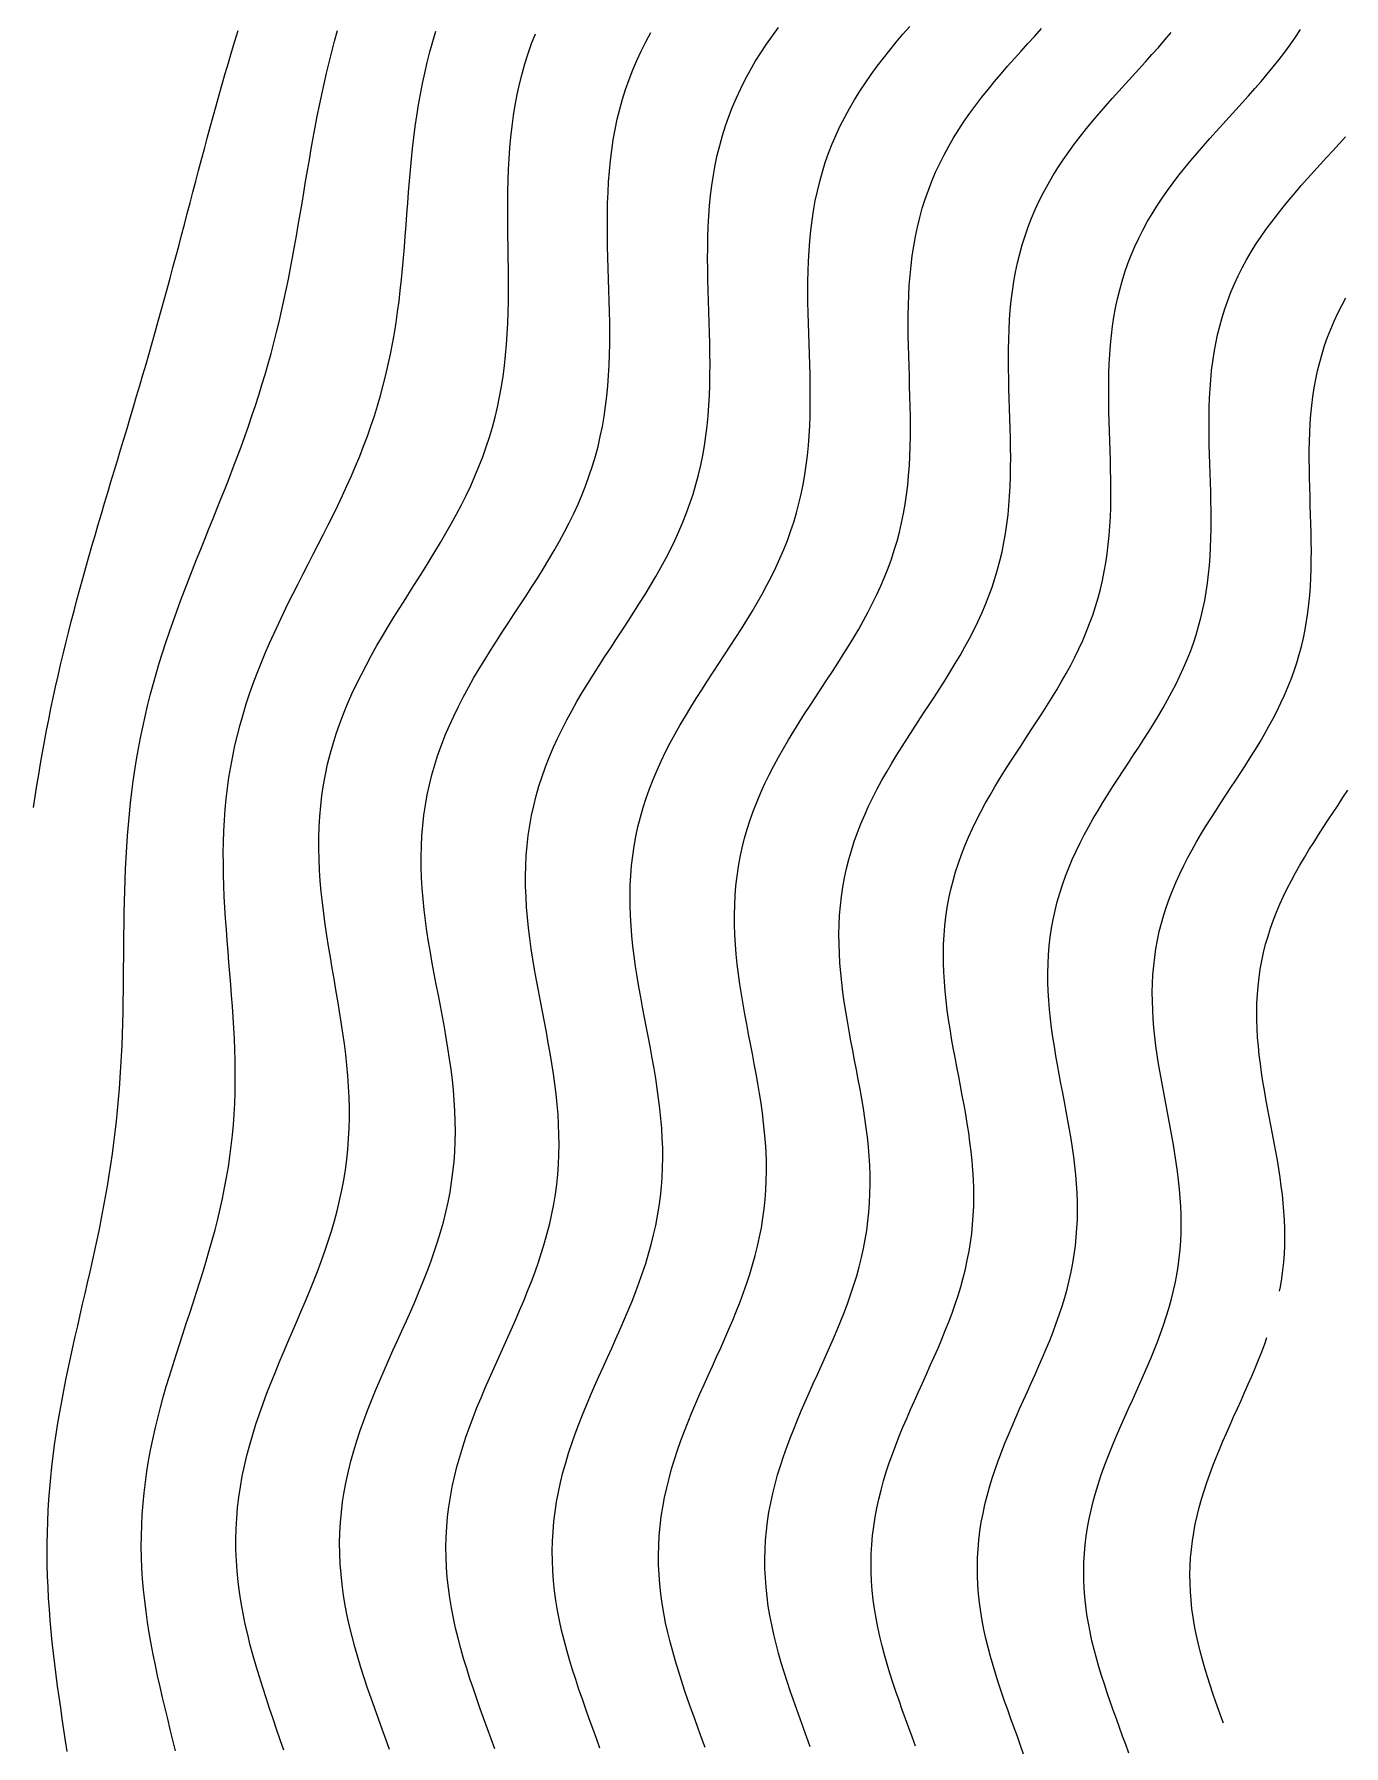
# Model space of a CAD drawing. Header units: millimetres. Extents: x -17.8 to 17.8, y -17.8 to 17.8.
# Drawn here: x -15.3 to -11.32, y -0.08 to 5.11 of the extents above; entities that cross this region are included whole.
import ezdxf

# ---------------------------------------------------------------- set-up
doc = ezdxf.new("R2010")
doc.units = ezdxf.units.MM
doc.layers.add('DOKU', color=8, linetype='Continuous')
doc.layers.add('KESIM', color=1, linetype='Continuous')

msp = doc.modelspace()

# ---------------------------------------------------------------- linework, layer by layer
at = {"layer": 'DOKU'}
for points in [[(-15.2971, 2.7662), (-15.292, 2.7997), (-15.2868, 2.8332), (-15.2814, 2.8667), (-15.2757, 2.9002), (-15.2699, 2.9336), (-15.2638, 2.967), (-15.2575, 3.0003), (-15.251, 3.0336), (-15.2443, 3.0669), (-15.2373, 3.1001), (-15.2302, 3.1332), (-15.2228, 3.1663), (-15.2152, 3.1994), (-15.2074, 3.2324), (-15.1994, 3.2654), (-15.1912, 3.2983), (-15.1829, 3.3312), (-15.1743, 3.3641), (-15.1656, 3.3969), (-15.1567, 3.4296), (-15.1477, 3.4623), (-15.1386, 3.495), (-15.1293, 3.5277), (-15.1199, 3.5603), (-15.1105, 3.5929), (-15.1009, 3.6254), (-15.0913, 3.6579), (-15.0816, 3.6904), (-15.0719, 3.7229), (-15.0621, 3.7554), (-15.0523, 3.7879), (-15.0426, 3.8203), (-15.0328, 3.8528), (-15.023, 3.8852), (-15.0133, 3.9177), (-15.0036, 3.9501), (-14.9939, 3.9826), (-14.9843, 4.015), (-14.9747, 4.0475), (-14.9652, 4.08), (-14.9558, 4.1125), (-14.9464, 4.145), (-14.9371, 4.1775), (-14.9279, 4.2101), (-14.9187, 4.2427), (-14.9096, 4.2753), (-14.9006, 4.3079), (-14.8917, 4.3405), (-14.8828, 4.3732), (-14.874, 4.4059), (-14.8653, 4.4386), (-14.8566, 4.4713), (-14.8479, 4.5041), (-14.8392, 4.5368), (-14.8306, 4.5696), (-14.822, 4.6024), (-14.8134, 4.6351), (-14.8048, 4.6679), (-14.7961, 4.7007), (-14.7874, 4.7335), (-14.7787, 4.7663), (-14.7699, 4.799), (-14.761, 4.8318), (-14.7521, 4.8645), (-14.743, 4.8972), (-14.7339, 4.9299), (-14.7246, 4.9625), (-14.7152, 4.9951), (-14.7056, 5.0277), (-14.6959, 5.0602), (-14.6861, 5.0927), (-14.676, 5.1251)], [(-15.1952, -0.0995), (-15.2001, -0.0663), (-15.2051, -0.0332), (-15.21, 0), (-15.2148, 0.0332), (-15.2196, 0.0664), (-15.2241, 0.0996), (-15.2285, 0.1329), (-15.2327, 0.1662), (-15.2366, 0.1995), (-15.2403, 0.2328), (-15.2436, 0.2661), (-15.2466, 0.2994), (-15.2492, 0.3327), (-15.2514, 0.3661), (-15.2532, 0.3994), (-15.2545, 0.4328), (-15.2554, 0.4661), (-15.2558, 0.4994), (-15.2557, 0.5327), (-15.2552, 0.566), (-15.2541, 0.5993), (-15.2526, 0.6326), (-15.2505, 0.6659), (-15.248, 0.6991), (-15.2449, 0.7323), (-15.2415, 0.7654), (-15.2375, 0.7986), (-15.2331, 0.8317), (-15.2283, 0.8647), (-15.2231, 0.8978), (-15.2175, 0.9307), (-15.2116, 0.9637), (-15.2053, 0.9966), (-15.1988, 1.0295), (-15.192, 1.0623), (-15.185, 1.0951), (-15.1779, 1.1279), (-15.1705, 1.1607), (-15.1631, 1.1934), (-15.1556, 1.226), (-15.1481, 1.2587), (-15.1406, 1.2913), (-15.1331, 1.324), (-15.1257, 1.3566), (-15.1184, 1.3892), (-15.1112, 1.4218), (-15.1042, 1.4544), (-15.0974, 1.487), (-15.0909, 1.5196), (-15.0846, 1.5522), (-15.0785, 1.5848), (-15.0728, 1.6175), (-15.0674, 1.6501), (-15.0623, 1.6829), (-15.0575, 1.7156), (-15.0531, 1.7484), (-15.0491, 1.7812), (-15.0454, 1.814), (-15.042, 1.8469), (-15.039, 1.8799), (-15.0363, 1.9129), (-15.0339, 1.9459), (-15.0319, 1.979), (-15.0301, 2.0121), (-15.0286, 2.0453), (-15.0274, 2.0785), (-15.0264, 2.1118), (-15.0256, 2.1451), (-15.0249, 2.1785), (-15.0244, 2.2119), (-15.024, 2.2454), (-15.0237, 2.2788), (-15.0234, 2.3123), (-15.0231, 2.3458), (-15.0227, 2.3794), (-15.0223, 2.4129), (-15.0218, 2.4465), (-15.0211, 2.48), (-15.0203, 2.5135), (-15.0192, 2.547), (-15.0179, 2.5805), (-15.0162, 2.614), (-15.0143, 2.6474), (-15.012, 2.6808), (-15.0094, 2.7141), (-15.0064, 2.7474), (-15.0029, 2.7806), (-14.999, 2.8138), (-14.9947, 2.8468), (-14.9899, 2.8798), (-14.9846, 2.9127), (-14.9788, 2.9455), (-14.9726, 2.9782), (-14.9658, 3.0108), (-14.9586, 3.0434), (-14.9509, 3.0758), (-14.9427, 3.1081), (-14.9341, 3.1403), (-14.925, 3.1724), (-14.9155, 3.2044), (-14.9055, 3.2363), (-14.8952, 3.2681), (-14.8845, 3.2998), (-14.8735, 3.3314), (-14.8622, 3.363), (-14.8506, 3.3944), (-14.8388, 3.4258), (-14.8268, 3.4571), (-14.8145, 3.4884), (-14.8022, 3.5196), (-14.7897, 3.5507), (-14.7772, 3.5818), (-14.7647, 3.6129), (-14.7521, 3.644), (-14.7396, 3.675), (-14.7272, 3.7061), (-14.7149, 3.7371), (-14.7027, 3.7682), (-14.6907, 3.7993), (-14.6789, 3.8304), (-14.6674, 3.8616), (-14.656, 3.8928), (-14.645, 3.9241), (-14.6342, 3.9555), (-14.6237, 3.9869), (-14.6136, 4.0184), (-14.6038, 4.05), (-14.5943, 4.0817), (-14.5851, 4.1134), (-14.5763, 4.1453), (-14.5679, 4.1773), (-14.5597, 4.2093), (-14.5519, 4.2415), (-14.5444, 4.2738), (-14.5372, 4.3061), (-14.5303, 4.3386), (-14.5237, 4.3711), (-14.5172, 4.4038), (-14.511, 4.4365), (-14.505, 4.4693), (-14.4992, 4.5021), (-14.4934, 4.535), (-14.4878, 4.568), (-14.4822, 4.601), (-14.4767, 4.634), (-14.4712, 4.6671), (-14.4656, 4.7001), (-14.4599, 4.7332), (-14.4541, 4.7663), (-14.4482, 4.7993), (-14.4421, 4.8323), (-14.4358, 4.8652), (-14.4293, 4.8981), (-14.4224, 4.9309), (-14.4153, 4.9636), (-14.4078, 4.9962), (-14.4, 5.0287), (-14.3918, 5.0611), (-14.3832, 5.0934), (-14.3742, 5.1255)], [(-14.8663, -0.0973), (-14.8742, -0.0649), (-14.8821, -0.0325), (-14.89, 0), (-14.8978, 0.0325), (-14.9056, 0.065), (-14.9131, 0.0976), (-14.9204, 0.1302), (-14.9273, 0.1628), (-14.9339, 0.1955), (-14.9401, 0.2282), (-14.9459, 0.2609), (-14.9511, 0.2936), (-14.9557, 0.3263), (-14.9598, 0.3591), (-14.9632, 0.3918), (-14.966, 0.4246), (-14.968, 0.4573), (-14.9694, 0.49), (-14.97, 0.5228), (-14.9698, 0.5555), (-14.9689, 0.5881), (-14.9672, 0.6208), (-14.9648, 0.6534), (-14.9617, 0.6859), (-14.9578, 0.7185), (-14.9531, 0.751), (-14.9478, 0.7834), (-14.9418, 0.8158), (-14.9352, 0.8481), (-14.928, 0.8804), (-14.9203, 0.9126), (-14.912, 0.9447), (-14.9033, 0.9768), (-14.8941, 1.0088), (-14.8846, 1.0408), (-14.8748, 1.0728), (-14.8647, 1.1046), (-14.8545, 1.1365), (-14.8441, 1.1683), (-14.8337, 1.2), (-14.8232, 1.2317), (-14.8128, 1.2634), (-14.8025, 1.2951), (-14.7924, 1.3267), (-14.7825, 1.3583), (-14.7729, 1.3899), (-14.7636, 1.4216), (-14.7546, 1.4532), (-14.7461, 1.4849), (-14.7381, 1.5165), (-14.7305, 1.5482), (-14.7235, 1.58), (-14.717, 1.6118), (-14.7111, 1.6436), (-14.7058, 1.6755), (-14.7011, 1.7075), (-14.697, 1.7395), (-14.6935, 1.7716), (-14.6906, 1.8038), (-14.6883, 1.836), (-14.6866, 1.8684), (-14.6855, 1.9008), (-14.6849, 1.9333), (-14.6849, 1.9659), (-14.6853, 1.9986), (-14.6862, 2.0314), (-14.6875, 2.0642), (-14.6892, 2.0971), (-14.6911, 2.1301), (-14.6934, 2.1632), (-14.6958, 2.1963), (-14.6985, 2.2295), (-14.7012, 2.2627), (-14.7039, 2.296), (-14.7067, 2.3293), (-14.7093, 2.3626), (-14.7119, 2.396), (-14.7142, 2.4293), (-14.7163, 2.4627), (-14.7181, 2.496), (-14.7195, 2.5293), (-14.7205, 2.5625), (-14.721, 2.5957), (-14.7211, 2.6289), (-14.7206, 2.6619), (-14.7194, 2.6949), (-14.7177, 2.7278), (-14.7153, 2.7605), (-14.7122, 2.7932), (-14.7084, 2.8257), (-14.7039, 2.8581), (-14.6986, 2.8904), (-14.6926, 2.9225), (-14.6859, 2.9545), (-14.6784, 2.9863), (-14.6701, 3.018), (-14.6612, 3.0495), (-14.6516, 3.0809), (-14.6412, 3.1121), (-14.6303, 3.1431), (-14.6187, 3.174), (-14.6065, 3.2048), (-14.5938, 3.2354), (-14.5806, 3.2658), (-14.567, 3.2962), (-14.5529, 3.3264), (-14.5385, 3.3565), (-14.5238, 3.3865), (-14.5089, 3.4164), (-14.4938, 3.4462), (-14.4786, 3.476), (-14.4633, 3.5057), (-14.448, 3.5354), (-14.4328, 3.5651), (-14.4177, 3.5947), (-14.4027, 3.6244), (-14.388, 3.6541), (-14.3736, 3.6838), (-14.3594, 3.7136), (-14.3457, 3.7434), (-14.3323, 3.7734), (-14.3194, 3.8034), (-14.307, 3.8335), (-14.2951, 3.8638), (-14.2837, 3.8942), (-14.2729, 3.9247), (-14.2626, 3.9554), (-14.253, 3.9862), (-14.2439, 4.0172), (-14.2354, 4.0484), (-14.2276, 4.0797), (-14.2203, 4.1112), (-14.2135, 4.1429), (-14.2074, 4.1747), (-14.2017, 4.2067), (-14.1966, 4.2389), (-14.1919, 4.2713), (-14.1876, 4.3038), (-14.1838, 4.3364), (-14.1803, 4.3692), (-14.1771, 4.4021), (-14.1741, 4.4351), (-14.1713, 4.4682), (-14.1687, 4.5014), (-14.1662, 4.5346), (-14.1637, 4.5679), (-14.1612, 4.6013), (-14.1587, 4.6346), (-14.1559, 4.6679), (-14.153, 4.7012), (-14.1499, 4.7345), (-14.1464, 4.7677), (-14.1426, 4.8008), (-14.1384, 4.8338), (-14.1337, 4.8666), (-14.1286, 4.8994), (-14.1229, 4.9319), (-14.1166, 4.9643), (-14.1098, 4.9965), (-14.1023, 5.0285), (-14.0941, 5.0603), (-14.0853, 5.0918), (-14.0757, 5.1231)], [(-14.5377, -0.0952), (-14.5484, -0.0635), (-14.5592, -0.0318), (-14.57, 0), (-14.5807, 0.0318), (-14.5913, 0.0637), (-14.6016, 0.0956), (-14.6117, 0.1275), (-14.6213, 0.1595), (-14.6305, 0.1915), (-14.6391, 0.2236), (-14.6471, 0.2557), (-14.6545, 0.2878), (-14.6611, 0.3199), (-14.6669, 0.352), (-14.6719, 0.3842), (-14.676, 0.4163), (-14.6792, 0.4485), (-14.6814, 0.4806), (-14.6827, 0.5127), (-14.6829, 0.5448), (-14.6822, 0.5769), (-14.6804, 0.6089), (-14.6776, 0.6408), (-14.6739, 0.6728), (-14.6691, 0.7046), (-14.6634, 0.7364), (-14.6568, 0.7681), (-14.6493, 0.7998), (-14.641, 0.8314), (-14.6319, 0.8629), (-14.622, 0.8943), (-14.6115, 0.9257), (-14.6004, 0.957), (-14.5888, 0.9882), (-14.5766, 1.0193), (-14.5641, 1.0504), (-14.5513, 1.0813), (-14.5383, 1.1123), (-14.5251, 1.1431), (-14.5118, 1.174), (-14.4986, 1.2047), (-14.4854, 1.2355), (-14.4725, 1.2662), (-14.4598, 1.2969), (-14.4474, 1.3275), (-14.4354, 1.3582), (-14.4239, 1.3889), (-14.4129, 1.4196), (-14.4026, 1.4503), (-14.3929, 1.481), (-14.3838, 1.5118), (-14.3756, 1.5426), (-14.3681, 1.5736), (-14.3614, 1.6045), (-14.3555, 1.6356), (-14.3505, 1.6668), (-14.3464, 1.698), (-14.3431, 1.7294), (-14.3407, 1.7608), (-14.3391, 1.7924), (-14.3384, 1.8241), (-14.3385, 1.8559), (-14.3393, 1.8878), (-14.3409, 1.9199), (-14.3432, 1.952), (-14.3461, 1.9843), (-14.3496, 2.0167), (-14.3536, 2.0492), (-14.3581, 2.0818), (-14.363, 2.1145), (-14.3682, 2.1473), (-14.3736, 2.1802), (-14.3792, 2.2132), (-14.3849, 2.2462), (-14.3906, 2.2793), (-14.3962, 2.3123), (-14.4017, 2.3455), (-14.4069, 2.3786), (-14.4118, 2.4117), (-14.4164, 2.4448), (-14.4204, 2.4779), (-14.4239, 2.5109), (-14.4268, 2.5438), (-14.429, 2.5767), (-14.4306, 2.6095), (-14.4313, 2.6421), (-14.4312, 2.6747), (-14.4302, 2.7071), (-14.4283, 2.7393), (-14.4255, 2.7714), (-14.4217, 2.8033), (-14.4169, 2.835), (-14.4111, 2.8666), (-14.4044, 2.8979), (-14.3967, 2.929), (-14.388, 2.96), (-14.3783, 2.9907), (-14.3677, 3.0212), (-14.3562, 3.0515), (-14.3439, 3.0816), (-14.3307, 3.1115), (-14.3168, 3.1412), (-14.3021, 3.1707), (-14.2868, 3.2), (-14.271, 3.2292), (-14.2546, 3.2582), (-14.2377, 3.287), (-14.2205, 3.3158), (-14.203, 3.3444), (-14.1853, 3.3729), (-14.1674, 3.4013), (-14.1495, 3.4297), (-14.1316, 3.458), (-14.1138, 3.4863), (-14.0962, 3.5146), (-14.0789, 3.5429), (-14.0619, 3.5713), (-14.0452, 3.5997), (-14.0291, 3.6282), (-14.0134, 3.6568), (-13.9984, 3.6855), (-13.984, 3.7143), (-13.9702, 3.7433), (-13.9572, 3.7725), (-13.945, 3.8018), (-13.9336, 3.8314), (-13.9229, 3.8612), (-13.9131, 3.8912), (-13.9041, 3.9214), (-13.896, 3.9518), (-13.8887, 3.9825), (-13.8822, 4.0135), (-13.8765, 4.0446), (-13.8716, 4.0761), (-13.8675, 4.1077), (-13.864, 4.1396), (-13.8612, 4.1718), (-13.8591, 4.2041), (-13.8575, 4.2366), (-13.8563, 4.2694), (-13.8557, 4.3023), (-13.8554, 4.3354), (-13.8554, 4.3686), (-13.8556, 4.4019), (-13.856, 4.4353), (-13.8564, 4.4688), (-13.8569, 4.5024), (-13.8573, 4.5359), (-13.8575, 4.5695), (-13.8575, 4.603), (-13.8571, 4.6365), (-13.8564, 4.6699), (-13.8552, 4.7032), (-13.8535, 4.7364), (-13.8513, 4.7694), (-13.8483, 4.8022), (-13.8447, 4.8348), (-13.8403, 4.8671), (-13.8351, 4.8993), (-13.8291, 4.9311), (-13.8221, 4.9627), (-13.8143, 4.9939), (-13.8056, 5.0248), (-13.7959, 5.0554), (-13.7853, 5.0857), (-13.7737, 5.1156)], [(-14.2165, -0.093), (-14.2276, -0.0621), (-14.2388, -0.0311), (-14.25, 0), (-14.2611, 0.0311), (-14.2721, 0.0623), (-14.2829, 0.0935), (-14.2933, 0.1247), (-14.3033, 0.156), (-14.3129, 0.1874), (-14.3219, 0.2187), (-14.3303, 0.2501), (-14.3379, 0.2816), (-14.3448, 0.313), (-14.3509, 0.3445), (-14.3561, 0.3759), (-14.3605, 0.4074), (-14.3638, 0.4389), (-14.3662, 0.4703), (-14.3675, 0.5017), (-14.3679, 0.5331), (-14.3672, 0.5645), (-14.3654, 0.5958), (-14.3626, 0.6271), (-14.3588, 0.6583), (-14.354, 0.6895), (-14.3482, 0.7206), (-14.3414, 0.7516), (-14.3337, 0.7826), (-14.3252, 0.8134), (-14.3158, 0.8442), (-14.3057, 0.875), (-14.2949, 0.9056), (-14.2835, 0.9362), (-14.2715, 0.9667), (-14.259, 0.9971), (-14.2462, 1.0274), (-14.233, 1.0577), (-14.2196, 1.0879), (-14.2061, 1.118), (-14.1925, 1.1481), (-14.1789, 1.1782), (-14.1654, 1.2082), (-14.1521, 1.2381), (-14.139, 1.2681), (-14.1264, 1.298), (-14.1141, 1.328), (-14.1023, 1.3579), (-14.0911, 1.3879), (-14.0806, 1.4178), (-14.0706, 1.4479), (-14.0615, 1.4779), (-14.0531, 1.508), (-14.0455, 1.5382), (-14.0388, 1.5685), (-14.0329, 1.5988), (-14.0279, 1.6293), (-14.0239, 1.6598), (-14.0207, 1.6905), (-14.0184, 1.7212), (-14.017, 1.7521), (-14.0165, 1.7831), (-14.0168, 1.8143), (-14.018, 1.8455), (-14.0199, 1.8769), (-14.0225, 1.9084), (-14.0258, 1.94), (-14.0297, 1.9717), (-14.0341, 2.0036), (-14.0391, 2.0356), (-14.0444, 2.0676), (-14.0501, 2.0998), (-14.056, 2.132), (-14.0621, 2.1644), (-14.0683, 2.1968), (-14.0746, 2.2292), (-14.0807, 2.2617), (-14.0867, 2.2942), (-14.0924, 2.3267), (-14.0978, 2.3592), (-14.1028, 2.3916), (-14.1074, 2.4241), (-14.1113, 2.4565), (-14.1147, 2.4888), (-14.1174, 2.521), (-14.1193, 2.5532), (-14.1204, 2.5852), (-14.1206, 2.6171), (-14.1199, 2.6488), (-14.1183, 2.6804), (-14.1157, 2.7119), (-14.1122, 2.7431), (-14.1076, 2.7742), (-14.102, 2.8051), (-14.0953, 2.8357), (-14.0877, 2.8662), (-14.079, 2.8964), (-14.0694, 2.9264), (-14.0588, 2.9562), (-14.0472, 2.9858), (-14.0348, 3.0152), (-14.0216, 3.0444), (-14.0075, 3.0733), (-13.9927, 3.1021), (-13.9772, 3.1307), (-13.9612, 3.1591), (-13.9446, 3.1873), (-13.9275, 3.2154), (-13.9101, 3.2434), (-13.8923, 3.2712), (-13.8744, 3.2989), (-13.8563, 3.3266), (-13.8381, 3.3542), (-13.82, 3.3817), (-13.802, 3.4093), (-13.7842, 3.4368), (-13.7666, 3.4643), (-13.7494, 3.4919), (-13.7326, 3.5195), (-13.7163, 3.5473), (-13.7005, 3.5751), (-13.6854, 3.6031), (-13.6709, 3.6312), (-13.6572, 3.6594), (-13.6442, 3.6879), (-13.6319, 3.7165), (-13.6206, 3.7453), (-13.61, 3.7744), (-13.6004, 3.8037), (-13.5916, 3.8332), (-13.5836, 3.863), (-13.5766, 3.893), (-13.5704, 3.9233), (-13.565, 3.9538), (-13.5605, 3.9846), (-13.5567, 4.0157), (-13.5537, 4.047), (-13.5513, 4.0785), (-13.5496, 4.1102), (-13.5485, 4.1422), (-13.5479, 4.1744), (-13.5478, 4.2067), (-13.5481, 4.2392), (-13.5486, 4.2719), (-13.5495, 4.3046), (-13.5504, 4.3375), (-13.5515, 4.3705), (-13.5526, 4.4035), (-13.5535, 4.4365), (-13.5544, 4.4696), (-13.5549, 4.5026), (-13.5552, 4.5355), (-13.5551, 4.5684), (-13.5545, 4.6011), (-13.5533, 4.6337), (-13.5516, 4.6662), (-13.5492, 4.6984), (-13.546, 4.7305), (-13.5421, 4.7623), (-13.5373, 4.7938), (-13.5317, 4.8251), (-13.5252, 4.856), (-13.5177, 4.8867), (-13.5093, 4.917), (-13.4999, 4.9469), (-13.4895, 4.9766), (-13.4782, 5.0058), (-13.4659, 5.0347), (-13.4526, 5.0632), (-13.4384, 5.0913), (-13.4232, 5.1191)], [(-13.8973, -0.091), (-13.9081, -0.0607), (-13.919, -0.0304), (-13.93, 0), (-13.9409, 0.0304), (-13.9516, 0.0609), (-13.9621, 0.0914), (-13.9723, 0.1219), (-13.9822, 0.1525), (-13.9915, 0.1832), (-14.0003, 0.2138), (-14.0085, 0.2445), (-14.0159, 0.2752), (-14.0227, 0.306), (-14.0287, 0.3367), (-14.0338, 0.3675), (-14.038, 0.3982), (-14.0413, 0.429), (-14.0436, 0.4597), (-14.0449, 0.4905), (-14.0452, 0.5212), (-14.0445, 0.5518), (-14.0428, 0.5824), (-14.0401, 0.613), (-14.0364, 0.6435), (-14.0316, 0.674), (-14.0259, 0.7044), (-14.0193, 0.7347), (-14.0118, 0.765), (-14.0035, 0.7952), (-13.9943, 0.8253), (-13.9845, 0.8553), (-13.9739, 0.8853), (-13.9627, 0.9152), (-13.951, 0.945), (-13.9388, 0.9747), (-13.9263, 1.0044), (-13.9134, 1.0339), (-13.9003, 1.0635), (-13.8871, 1.0929), (-13.8737, 1.1223), (-13.8605, 1.1517), (-13.8473, 1.181), (-13.8343, 1.2103), (-13.8215, 1.2396), (-13.8091, 1.2689), (-13.7972, 1.2981), (-13.7857, 1.3274), (-13.7747, 1.3567), (-13.7644, 1.386), (-13.7547, 1.4153), (-13.7457, 1.4447), (-13.7375, 1.4742), (-13.7301, 1.5037), (-13.7235, 1.5333), (-13.7178, 1.5629), (-13.7129, 1.5927), (-13.7089, 1.6226), (-13.7058, 1.6525), (-13.7036, 1.6826), (-13.7023, 1.7128), (-13.7018, 1.7431), (-13.7021, 1.7735), (-13.7032, 1.8041), (-13.705, 1.8347), (-13.7076, 1.8655), (-13.7108, 1.8964), (-13.7146, 1.9275), (-13.719, 1.9586), (-13.7238, 1.9899), (-13.729, 2.0212), (-13.7346, 2.0526), (-13.7404, 2.0842), (-13.7464, 2.1158), (-13.7524, 2.1474), (-13.7585, 2.1791), (-13.7645, 2.2109), (-13.7703, 2.2426), (-13.776, 2.2744), (-13.7812, 2.3062), (-13.7861, 2.3379), (-13.7906, 2.3697), (-13.7945, 2.4013), (-13.7977, 2.4329), (-13.8003, 2.4644), (-13.8022, 2.4958), (-13.8033, 2.5271), (-13.8035, 2.5583), (-13.8028, 2.5894), (-13.8013, 2.6203), (-13.7988, 2.651), (-13.7953, 2.6815), (-13.7908, 2.7119), (-13.7853, 2.7421), (-13.7788, 2.772), (-13.7713, 2.8018), (-13.7629, 2.8314), (-13.7534, 2.8607), (-13.7431, 2.8899), (-13.7318, 2.9188), (-13.7197, 2.9475), (-13.7067, 2.976), (-13.6929, 3.0043), (-13.6785, 3.0324), (-13.6634, 3.0604), (-13.6477, 3.0881), (-13.6314, 3.1158), (-13.6148, 3.1432), (-13.5977, 3.1705), (-13.5804, 3.1978), (-13.5628, 3.2249), (-13.5451, 3.2519), (-13.5274, 3.2789), (-13.5096, 3.3058), (-13.492, 3.3327), (-13.4746, 3.3596), (-13.4575, 3.3865), (-13.4406, 3.4135), (-13.4242, 3.4405), (-13.4083, 3.4676), (-13.3929, 3.4948), (-13.3781, 3.5222), (-13.3639, 3.5496), (-13.3505, 3.5772), (-13.3378, 3.605), (-13.3258, 3.633), (-13.3147, 3.6612), (-13.3044, 3.6896), (-13.2949, 3.7183), (-13.2863, 3.7471), (-13.2786, 3.7762), (-13.2717, 3.8056), (-13.2656, 3.8352), (-13.2604, 3.8651), (-13.2559, 3.8952), (-13.2523, 3.9255), (-13.2493, 3.9561), (-13.247, 3.9869), (-13.2453, 4.0179), (-13.2443, 4.0492), (-13.2437, 4.0806), (-13.2436, 4.1122), (-13.2438, 4.144), (-13.2444, 4.1759), (-13.2452, 4.208), (-13.2461, 4.2401), (-13.2472, 4.2723), (-13.2482, 4.3046), (-13.2492, 4.3369), (-13.25, 4.3692), (-13.2506, 4.4015), (-13.2508, 4.4337), (-13.2507, 4.4658), (-13.2501, 4.4978), (-13.249, 4.5297), (-13.2473, 4.5614), (-13.2449, 4.5929), (-13.2418, 4.6243), (-13.238, 4.6553), (-13.2333, 4.6862), (-13.2278, 4.7167), (-13.2215, 4.747), (-13.2142, 4.7769), (-13.2059, 4.8066), (-13.1968, 4.8359), (-13.1866, 4.8648), (-13.1755, 4.8934), (-13.1635, 4.9216), (-13.1505, 4.9495), (-13.1366, 4.977), (-13.1218, 5.0042), (-13.1061, 5.031), (-13.0896, 5.0574), (-13.0724, 5.0836), (-13.0544, 5.1094), (-13.0357, 5.1349)], [(-13.578, -0.0889), (-13.5886, -0.0593), (-13.5993, -0.0297), (-13.61, 0), (-13.6206, 0.0297), (-13.6311, 0.0595), (-13.6414, 0.0893), (-13.6514, 0.1191), (-13.661, 0.149), (-13.6701, 0.179), (-13.6787, 0.2089), (-13.6867, 0.2389), (-13.694, 0.2689), (-13.7006, 0.2989), (-13.7064, 0.329), (-13.7114, 0.359), (-13.7155, 0.3891), (-13.7187, 0.4191), (-13.721, 0.4492), (-13.7223, 0.4792), (-13.7226, 0.5092), (-13.7219, 0.5391), (-13.7202, 0.5691), (-13.7176, 0.5989), (-13.7139, 0.6287), (-13.7093, 0.6585), (-13.7037, 0.6882), (-13.6973, 0.7178), (-13.69, 0.7474), (-13.6818, 0.7769), (-13.6729, 0.8063), (-13.6632, 0.8357), (-13.6529, 0.8649), (-13.642, 0.8941), (-13.6305, 0.9233), (-13.6186, 0.9523), (-13.6064, 0.9813), (-13.5938, 1.0102), (-13.581, 1.039), (-13.568, 1.0678), (-13.555, 1.0966), (-13.5421, 1.1253), (-13.5292, 1.1539), (-13.5165, 1.1825), (-13.504, 1.2111), (-13.4919, 1.2397), (-13.4802, 1.2683), (-13.469, 1.2969), (-13.4583, 1.3255), (-13.4482, 1.3542), (-13.4387, 1.3828), (-13.4299, 1.4115), (-13.4219, 1.4403), (-13.4147, 1.4691), (-13.4083, 1.4981), (-13.4027, 1.527), (-13.3979, 1.5561), (-13.394, 1.5853), (-13.391, 1.6146), (-13.3888, 1.6439), (-13.3875, 1.6734), (-13.387, 1.703), (-13.3873, 1.7328), (-13.3884, 1.7626), (-13.3902, 1.7926), (-13.3927, 1.8227), (-13.3959, 1.8529), (-13.3996, 1.8832), (-13.4038, 1.9136), (-13.4085, 1.9441), (-13.4136, 1.9748), (-13.4191, 2.0055), (-13.4247, 2.0363), (-13.4306, 2.0672), (-13.4365, 2.0981), (-13.4424, 2.1291), (-13.4483, 2.1601), (-13.454, 2.1911), (-13.4595, 2.2222), (-13.4647, 2.2532), (-13.4695, 2.2842), (-13.4738, 2.3152), (-13.4776, 2.3462), (-13.4808, 2.377), (-13.4833, 2.4078), (-13.4851, 2.4385), (-13.4862, 2.4691), (-13.4864, 2.4996), (-13.4858, 2.5299), (-13.4842, 2.5601), (-13.4818, 2.5901), (-13.4784, 2.6199), (-13.474, 2.6496), (-13.4686, 2.6791), (-13.4623, 2.7084), (-13.455, 2.7374), (-13.4467, 2.7663), (-13.4375, 2.795), (-13.4274, 2.8235), (-13.4164, 2.8517), (-13.4045, 2.8798), (-13.3918, 2.9076), (-13.3784, 2.9353), (-13.3643, 2.9628), (-13.3495, 2.9901), (-13.3341, 3.0172), (-13.3183, 3.0442), (-13.302, 3.071), (-13.2853, 3.0977), (-13.2684, 3.1243), (-13.2512, 3.1508), (-13.234, 3.1772), (-13.2166, 3.2035), (-13.1993, 3.2298), (-13.1821, 3.2561), (-13.1651, 3.2824), (-13.1483, 3.3087), (-13.1319, 3.3351), (-13.1158, 3.3615), (-13.1003, 3.388), (-13.0852, 3.4145), (-13.0708, 3.4412), (-13.0569, 3.4681), (-13.0438, 3.4951), (-13.0314, 3.5222), (-13.0197, 3.5496), (-13.0088, 3.5771), (-12.9988, 3.6049), (-12.9895, 3.6329), (-12.9811, 3.6611), (-12.9736, 3.6895), (-12.9668, 3.7182), (-12.9609, 3.7471), (-12.9558, 3.7763), (-12.9514, 3.8057), (-12.9478, 3.8353), (-12.9449, 3.8652), (-12.9427, 3.8953), (-12.9411, 3.9256), (-12.94, 3.9562), (-12.9395, 3.9869), (-12.9393, 4.0178), (-12.9396, 4.0488), (-12.9401, 4.08), (-12.9409, 4.1113), (-12.9418, 4.1427), (-12.9429, 4.1742), (-12.9439, 4.2057), (-12.9448, 4.2373), (-12.9456, 4.2688), (-12.9462, 4.3003), (-12.9464, 4.3318), (-12.9463, 4.3632), (-12.9457, 4.3945), (-12.9446, 4.4256), (-12.943, 4.4566), (-12.9406, 4.4874), (-12.9376, 4.518), (-12.9339, 4.5484), (-12.9293, 4.5785), (-12.924, 4.6084), (-12.9177, 4.6379), (-12.9106, 4.6672), (-12.9026, 4.6962), (-12.8936, 4.7248), (-12.8837, 4.753), (-12.8729, 4.781), (-12.8611, 4.8086), (-12.8484, 4.8358), (-12.8348, 4.8627), (-12.8204, 4.8892), (-12.8051, 4.9154), (-12.789, 4.9413), (-12.7721, 4.9668), (-12.7545, 4.992), (-12.7362, 5.0169), (-12.7174, 5.0416), (-12.698, 5.066), (-12.6781, 5.0901), (-12.6578, 5.1141), (-12.6372, 5.1379)], [(-13.2588, -0.0868), (-13.2691, -0.0579), (-13.2795, -0.029), (-13.29, 0), (-13.3004, 0.029), (-13.3106, 0.0581), (-13.3207, 0.0872), (-13.3304, 0.1163), (-13.3398, 0.1455), (-13.3487, 0.1747), (-13.357, 0.204), (-13.3648, 0.2333), (-13.372, 0.2626), (-13.3784, 0.2919), (-13.3841, 0.3213), (-13.389, 0.3506), (-13.393, 0.3799), (-13.3961, 0.4093), (-13.3984, 0.4386), (-13.3996, 0.4679), (-13.3999, 0.4972), (-13.3993, 0.5265), (-13.3976, 0.5557), (-13.395, 0.5848), (-13.3915, 0.614), (-13.387, 0.643), (-13.3815, 0.672), (-13.3752, 0.701), (-13.3681, 0.7298), (-13.3601, 0.7586), (-13.3514, 0.7874), (-13.342, 0.816), (-13.3319, 0.8446), (-13.3212, 0.8731), (-13.3101, 0.9016), (-13.2984, 0.9299), (-13.2864, 0.9582), (-13.2742, 0.9864), (-13.2617, 1.0146), (-13.249, 1.0427), (-13.2363, 1.0708), (-13.2237, 1.0988), (-13.2111, 1.1268), (-13.1987, 1.1547), (-13.1865, 1.1827), (-13.1747, 1.2106), (-13.1633, 1.2385), (-13.1523, 1.2664), (-13.1418, 1.2944), (-13.132, 1.3223), (-13.1227, 1.3503), (-13.1142, 1.3784), (-13.1063, 1.4064), (-13.0993, 1.4346), (-13.093, 1.4628), (-13.0875, 1.4911), (-13.0829, 1.5195), (-13.0791, 1.548), (-13.0761, 1.5766), (-13.074, 1.6053), (-13.0727, 1.6341), (-13.0722, 1.663), (-13.0725, 1.692), (-13.0736, 1.7212), (-13.0754, 1.7504), (-13.0778, 1.7798), (-13.0809, 1.8093), (-13.0845, 1.8389), (-13.0887, 1.8686), (-13.0933, 1.8984), (-13.0983, 1.9283), (-13.1036, 1.9583), (-13.1091, 1.9884), (-13.1148, 2.0186), (-13.1206, 2.0488), (-13.1264, 2.079), (-13.1321, 2.1093), (-13.1377, 2.1396), (-13.143, 2.1699), (-13.1481, 2.2002), (-13.1528, 2.2305), (-13.157, 2.2608), (-13.1607, 2.291), (-13.1638, 2.3211), (-13.1663, 2.3512), (-13.1681, 2.3812), (-13.1691, 2.411), (-13.1693, 2.4408), (-13.1687, 2.4704), (-13.1672, 2.4999), (-13.1648, 2.5292), (-13.1615, 2.5583), (-13.1572, 2.5873), (-13.1519, 2.6161), (-13.1458, 2.6447), (-13.1386, 2.6731), (-13.1306, 2.7013), (-13.1216, 2.7293), (-13.1117, 2.7571), (-13.1009, 2.7847), (-13.0893, 2.8121), (-13.0769, 2.8393), (-13.0638, 2.8663), (-13.05, 2.8931), (-13.0356, 2.9198), (-13.0206, 2.9463), (-13.0051, 2.9726), (-12.9892, 2.9988), (-12.973, 3.0249), (-12.9564, 3.0508), (-12.9397, 3.0767), (-12.9228, 3.1025), (-12.9059, 3.1282), (-12.889, 3.1539), (-12.8722, 3.1796), (-12.8555, 3.2052), (-12.8392, 3.2309), (-12.8231, 3.2567), (-12.8075, 3.2824), (-12.7922, 3.3083), (-12.7776, 3.3343), (-12.7634, 3.3603), (-12.7499, 3.3865), (-12.7371, 3.4129), (-12.725, 3.4394), (-12.7136, 3.4661), (-12.703, 3.493), (-12.6931, 3.5201), (-12.6841, 3.5474), (-12.6759, 3.575), (-12.6685, 3.6027), (-12.6619, 3.6308), (-12.6562, 3.659), (-12.6512, 3.6875), (-12.6469, 3.7162), (-12.6434, 3.7451), (-12.6406, 3.7743), (-12.6384, 3.8037), (-12.6368, 3.8333), (-12.6358, 3.8631), (-12.6352, 3.8931), (-12.6351, 3.9233), (-12.6353, 3.9536), (-12.6359, 3.9841), (-12.6366, 4.0146), (-12.6376, 4.0453), (-12.6385, 4.0761), (-12.6395, 4.1068), (-12.6405, 4.1376), (-12.6412, 4.1685), (-12.6418, 4.1992), (-12.642, 4.23), (-12.6419, 4.2606), (-12.6413, 4.2912), (-12.6403, 4.3216), (-12.6386, 4.3518), (-12.6364, 4.3819), (-12.6334, 4.4118), (-12.6298, 4.4415), (-12.6253, 4.4709), (-12.6201, 4.5), (-12.614, 4.5289), (-12.6071, 4.5575), (-12.5992, 4.5857), (-12.5904, 4.6137), (-12.5808, 4.6413), (-12.5702, 4.6686), (-12.5587, 4.6955), (-12.5463, 4.7221), (-12.5331, 4.7483), (-12.5189, 4.7743), (-12.504, 4.7998), (-12.4883, 4.8251), (-12.4718, 4.85), (-12.4546, 4.8746), (-12.4368, 4.899), (-12.4184, 4.923), (-12.3994, 4.9469), (-12.38, 4.9705), (-12.3602, 4.9938), (-12.3401, 5.0171), (-12.3197, 5.0401), (-12.2991, 5.063), (-12.2784, 5.0859), (-12.2576, 5.1086), (-12.2369, 5.1314)], [(-12.9395, -0.0847), (-12.9496, -0.0565), (-12.9598, -0.0283), (-12.97, 0), (-12.9801, 0.0283), (-12.9901, 0.0567), (-12.9999, 0.0851), (-13.0094, 0.1135), (-13.0186, 0.142), (-13.0272, 0.1705), (-13.0354, 0.1991), (-13.043, 0.2277), (-13.05, 0.2563), (-13.0563, 0.2849), (-13.0619, 0.3135), (-13.0666, 0.3422), (-13.0705, 0.3708), (-13.0736, 0.3994), (-13.0757, 0.4281), (-13.077, 0.4567), (-13.0773, 0.4852), (-13.0766, 0.5138), (-13.075, 0.5423), (-13.0725, 0.5708), (-13.069, 0.5992), (-13.0646, 0.6275), (-13.0593, 0.6558), (-13.0532, 0.6841), (-13.0462, 0.7123), (-13.0384, 0.7404), (-13.0299, 0.7684), (-13.0207, 0.7964), (-13.0109, 0.8243), (-13.0005, 0.8521), (-12.9896, 0.8798), (-12.9782, 0.9075), (-12.9665, 0.9351), (-12.9545, 0.9627), (-12.9424, 0.9902), (-12.93, 1.0176), (-12.9176, 1.045), (-12.9053, 1.0723), (-12.893, 1.0997), (-12.8809, 1.1269), (-12.869, 1.1542), (-12.8575, 1.1814), (-12.8463, 1.2087), (-12.8356, 1.2359), (-12.8254, 1.2632), (-12.8158, 1.2905), (-12.8068, 1.3178), (-12.7984, 1.3452), (-12.7908, 1.3726), (-12.7839, 1.4001), (-12.7777, 1.4276), (-12.7724, 1.4552), (-12.7679, 1.4829), (-12.7642, 1.5107), (-12.7613, 1.5386), (-12.7592, 1.5666), (-12.758, 1.5947), (-12.7575, 1.623), (-12.7578, 1.6513), (-12.7588, 1.6797), (-12.7605, 1.7083), (-12.7629, 1.737), (-12.7659, 1.7657), (-12.7695, 1.7946), (-12.7735, 1.8236), (-12.778, 1.8527), (-12.7829, 1.8819), (-12.7881, 1.9112), (-12.7935, 1.9405), (-12.799, 1.97), (-12.8047, 1.9994), (-12.8103, 2.029), (-12.8159, 2.0585), (-12.8213, 2.0881), (-12.8266, 2.1177), (-12.8315, 2.1473), (-12.8361, 2.1768), (-12.8402, 2.2063), (-12.8438, 2.2358), (-12.8468, 2.2652), (-12.8493, 2.2946), (-12.851, 2.3238), (-12.852, 2.353), (-12.8522, 2.382), (-12.8516, 2.4109), (-12.8501, 2.4397), (-12.8478, 2.4683), (-12.8445, 2.4967), (-12.8404, 2.525), (-12.8353, 2.5531), (-12.8292, 2.581), (-12.8223, 2.6087), (-12.8144, 2.6362), (-12.8056, 2.6636), (-12.796, 2.6907), (-12.7855, 2.7176), (-12.7741, 2.7444), (-12.7621, 2.7709), (-12.7493, 2.7973), (-12.7358, 2.8235), (-12.7217, 2.8495), (-12.7071, 2.8753), (-12.692, 2.901), (-12.6765, 2.9266), (-12.6606, 2.952), (-12.6445, 2.9774), (-12.6281, 3.0026), (-12.6116, 3.0278), (-12.5951, 3.0529), (-12.5786, 3.078), (-12.5622, 3.103), (-12.546, 3.1281), (-12.53, 3.1531), (-12.5144, 3.1782), (-12.4991, 3.2034), (-12.4842, 3.2286), (-12.4699, 3.254), (-12.4561, 3.2794), (-12.4429, 3.305), (-12.4304, 3.3307), (-12.4186, 3.3566), (-12.4075, 3.3827), (-12.3971, 3.4089), (-12.3875, 3.4354), (-12.3787, 3.462), (-12.3707, 3.4889), (-12.3635, 3.516), (-12.3571, 3.5433), (-12.3514, 3.5709), (-12.3465, 3.5987), (-12.3424, 3.6267), (-12.339, 3.655), (-12.3362, 3.6834), (-12.3341, 3.7121), (-12.3325, 3.741), (-12.3315, 3.7701), (-12.331, 3.7994), (-12.3309, 3.8288), (-12.3311, 3.8584), (-12.3316, 3.8881), (-12.3324, 3.918), (-12.3333, 3.9479), (-12.3342, 3.9779), (-12.3352, 4.008), (-12.3361, 4.038), (-12.3368, 4.0681), (-12.3374, 4.0981), (-12.3376, 4.1281), (-12.3375, 4.158), (-12.337, 4.1878), (-12.3359, 4.2175), (-12.3343, 4.247), (-12.3321, 4.2764), (-12.3293, 4.3056), (-12.3257, 4.3345), (-12.3214, 4.3632), (-12.3162, 4.3917), (-12.3103, 4.4198), (-12.3035, 4.4477), (-12.2958, 4.4753), (-12.2873, 4.5026), (-12.2779, 4.5295), (-12.2675, 4.5562), (-12.2563, 4.5824), (-12.2442, 4.6084), (-12.2313, 4.634), (-12.2175, 4.6593), (-12.2029, 4.6843), (-12.1876, 4.7089), (-12.1715, 4.7332), (-12.1547, 4.7573), (-12.1373, 4.781), (-12.1194, 4.8045), (-12.1009, 4.8278), (-12.0819, 4.8508), (-12.0626, 4.8736), (-12.0429, 4.8963), (-12.023, 4.9187), (-12.0029, 4.9411), (-11.9827, 4.9634), (-11.9625, 4.9856), (-11.9423, 5.0078), (-11.9221, 5.03), (-11.9022, 5.0522), (-11.8825, 5.0744), (-11.8631, 5.0968), (-11.8441, 5.1193)], [(-12.6203, -0.0826), (-12.6301, -0.0551), (-12.64, -0.0276), (-12.65, 0), (-12.6599, 0.0276), (-12.6696, 0.0553), (-12.6792, 0.083), (-12.6885, 0.1107), (-12.6974, 0.1385), (-12.7058, 0.1663), (-12.7138, 0.1942), (-12.7212, 0.2221), (-12.7281, 0.2499), (-12.7342, 0.2779), (-12.7396, 0.3058), (-12.7442, 0.3337), (-12.7481, 0.3617), (-12.751, 0.3896), (-12.7531, 0.4175), (-12.7543, 0.4454), (-12.7546, 0.4733), (-12.754, 0.5011), (-12.7525, 0.5289), (-12.75, 0.5567), (-12.7466, 0.5844), (-12.7423, 0.6121), (-12.7371, 0.6397), (-12.7311, 0.6672), (-12.7243, 0.6947), (-12.7167, 0.7221), (-12.7084, 0.7495), (-12.6995, 0.7767), (-12.6899, 0.8039), (-12.6797, 0.8311), (-12.6691, 0.8581), (-12.658, 0.8851), (-12.6466, 0.9121), (-12.6349, 0.9389), (-12.623, 0.9657), (-12.611, 0.9925), (-12.5989, 1.0192), (-12.5869, 1.0459), (-12.5749, 1.0725), (-12.5631, 1.0991), (-12.5515, 1.1257), (-12.5402, 1.1523), (-12.5294, 1.1789), (-12.5189, 1.2054), (-12.509, 1.232), (-12.4996, 1.2586), (-12.4908, 1.2853), (-12.4826, 1.312), (-12.4752, 1.3387), (-12.4685, 1.3655), (-12.4625, 1.3924), (-12.4573, 1.4193), (-12.4529, 1.4464), (-12.4493, 1.4735), (-12.4464, 1.5007), (-12.4444, 1.528), (-12.4432, 1.5554), (-12.4427, 1.5829), (-12.443, 1.6105), (-12.444, 1.6383), (-12.4457, 1.6661), (-12.448, 1.6941), (-12.451, 1.7222), (-12.4544, 1.7504), (-12.4584, 1.7786), (-12.4628, 1.807), (-12.4675, 1.8355), (-12.4725, 1.864), (-12.4778, 1.8927), (-12.4832, 1.9214), (-12.4887, 1.9501), (-12.4943, 1.9789), (-12.4997, 2.0077), (-12.505, 2.0366), (-12.5101, 2.0654), (-12.5149, 2.0943), (-12.5194, 2.1231), (-12.5234, 2.1519), (-12.5269, 2.1807), (-12.5299, 2.2094), (-12.5322, 2.238), (-12.5339, 2.2665), (-12.5349, 2.2949), (-12.5351, 2.3232), (-12.5345, 2.3514), (-12.5331, 2.3795), (-12.5308, 2.4074), (-12.5276, 2.4351), (-12.5236, 2.4627), (-12.5186, 2.4901), (-12.5127, 2.5173), (-12.5059, 2.5444), (-12.4982, 2.5712), (-12.4897, 2.5979), (-12.4803, 2.6243), (-12.47, 2.6506), (-12.459, 2.6767), (-12.4472, 2.7026), (-12.4347, 2.7283), (-12.4216, 2.7538), (-12.4079, 2.7792), (-12.3936, 2.8044), (-12.3789, 2.8295), (-12.3637, 2.8544), (-12.3482, 2.8792), (-12.3325, 2.9039), (-12.3165, 2.9285), (-12.3005, 2.9531), (-12.2844, 2.9776), (-12.2683, 3.002), (-12.2523, 3.0265), (-12.2365, 3.0509), (-12.2209, 3.0753), (-12.2056, 3.0998), (-12.1907, 3.1244), (-12.1762, 3.149), (-12.1622, 3.1737), (-12.1488, 3.1985), (-12.1359, 3.2235), (-12.1237, 3.2485), (-12.1122, 3.2738), (-12.1013, 3.2992), (-12.0912, 3.3248), (-12.0819, 3.3506), (-12.0733, 3.3766), (-12.0655, 3.4028), (-12.0584, 3.4293), (-12.0522, 3.4559), (-12.0467, 3.4828), (-12.0419, 3.5099), (-12.0379, 3.5372), (-12.0345, 3.5648), (-12.0318, 3.5926), (-12.0298, 3.6205), (-12.0283, 3.6487), (-12.0273, 3.6771), (-12.0268, 3.7057), (-12.0266, 3.7344), (-12.0269, 3.7632), (-12.0274, 3.7922), (-12.0281, 3.8213), (-12.029, 3.8505), (-12.0299, 3.8798), (-12.0309, 3.9091), (-12.0317, 3.9384), (-12.0325, 3.9677), (-12.033, 3.997), (-12.0332, 4.0263), (-12.0331, 4.0554), (-12.0326, 4.0845), (-12.0316, 4.1135), (-12.03, 4.1423), (-12.0279, 4.1709), (-12.0251, 4.1993), (-12.0216, 4.2276), (-12.0174, 4.2556), (-12.0124, 4.2833), (-12.0066, 4.3108), (-11.9999, 4.338), (-11.9925, 4.3649), (-11.9841, 4.3915), (-11.9749, 4.4178), (-11.9649, 4.4438), (-11.9539, 4.4694), (-11.9421, 4.4947), (-11.9295, 4.5197), (-11.9161, 4.5443), (-11.9018, 4.5687), (-11.8869, 4.5927), (-11.8712, 4.6165), (-11.8548, 4.6399), (-11.8379, 4.6631), (-11.8203, 4.686), (-11.8023, 4.7086), (-11.7838, 4.7311), (-11.765, 4.7534), (-11.7458, 4.7754), (-11.7264, 4.7974), (-11.7068, 4.8192), (-11.6871, 4.8409), (-11.6673, 4.8626), (-11.6476, 4.8842), (-11.628, 4.9059), (-11.6085, 4.9275), (-11.5893, 4.9492), (-11.5704, 4.971), (-11.5518, 4.9929), (-11.5337, 5.015), (-11.516, 5.0372), (-11.4989, 5.0596), (-11.4823, 5.0822), (-11.4663, 5.1051), (-11.4509, 5.1282)], [(-12.2916, -0.1073), (-12.301, -0.0805), (-12.3106, -0.0537), (-12.3203, -0.0269), (-12.33, 0), (-12.3396, 0.0269), (-12.3492, 0.0539), (-12.3585, 0.0809), (-12.3675, 0.1079), (-12.3762, 0.135), (-12.3844, 0.1621), (-12.3922, 0.1893), (-12.3994, 0.2164), (-12.4061, 0.2436), (-12.4121, 0.2708), (-12.4173, 0.2981), (-12.4218, 0.3253), (-12.4256, 0.3525), (-12.4285, 0.3797), (-12.4305, 0.4069), (-12.4317, 0.4341), (-12.432, 0.4613), (-12.4314, 0.4884), (-12.4299, 0.5155), (-12.4274, 0.5426), (-12.4241, 0.5696), (-12.42, 0.5966), (-12.4149, 0.6235), (-12.4091, 0.6503), (-12.4024, 0.6771), (-12.395, 0.7038), (-12.3869, 0.7305), (-12.3782, 0.7571), (-12.3689, 0.7836), (-12.359, 0.81), (-12.3486, 0.8364), (-12.3378, 0.8627), (-12.3267, 0.889), (-12.3153, 0.9152), (-12.3037, 0.9413), (-12.292, 0.9674), (-12.2802, 0.9934), (-12.2684, 1.0194), (-12.2568, 1.0454), (-12.2453, 1.0713), (-12.234, 1.0972), (-12.223, 1.1231), (-12.2124, 1.149), (-12.2022, 1.1749), (-12.1925, 1.2009), (-12.1834, 1.2268), (-12.1748, 1.2528), (-12.1669, 1.2788), (-12.1596, 1.3049), (-12.1531, 1.331), (-12.1472, 1.3572), (-12.1422, 1.3834), (-12.1379, 1.4098), (-12.1343, 1.4362), (-12.1316, 1.4627), (-12.1296, 1.4893), (-12.1284, 1.516), (-12.128, 1.5429), (-12.1283, 1.5698), (-12.1292, 1.5968), (-12.1309, 1.624), (-12.1331, 1.6512), (-12.136, 1.6786), (-12.1394, 1.7061), (-12.1432, 1.7336), (-12.1475, 1.7613), (-12.1521, 1.7891), (-12.157, 1.8169), (-12.1622, 1.8448), (-12.1675, 1.8727), (-12.1728, 1.9008), (-12.1782, 1.9288), (-12.1835, 1.9569), (-12.1887, 1.9851), (-12.1936, 2.0132), (-12.1983, 2.0413), (-12.2027, 2.0694), (-12.2066, 2.0975), (-12.21, 2.1255), (-12.2129, 2.1535), (-12.2152, 2.1814), (-12.2169, 2.2092), (-12.2178, 2.2369), (-12.218, 2.2645), (-12.2175, 2.292), (-12.2161, 2.3193), (-12.2138, 2.3465), (-12.2107, 2.3735), (-12.2068, 2.4004), (-12.2019, 2.4271), (-12.1962, 2.4536), (-12.1896, 2.48), (-12.1821, 2.5062), (-12.1737, 2.5321), (-12.1645, 2.5579), (-12.1546, 2.5835), (-12.1438, 2.609), (-12.1323, 2.6342), (-12.1202, 2.6592), (-12.1074, 2.6841), (-12.094, 2.7089), (-12.0801, 2.7334), (-12.0657, 2.7579), (-12.051, 2.7822), (-12.0359, 2.8064), (-12.0205, 2.8305), (-12.005, 2.8545), (-11.9893, 2.8784), (-11.9736, 2.9023), (-11.9579, 2.9261), (-11.9423, 2.9499), (-11.9269, 2.9737), (-11.9117, 2.9975), (-11.8968, 3.0214), (-11.8823, 3.0453), (-11.8682, 3.0693), (-11.8546, 3.0934), (-11.8415, 3.1176), (-11.8289, 3.1419), (-11.817, 3.1664), (-11.8058, 3.191), (-11.7952, 3.2157), (-11.7854, 3.2407), (-11.7763, 3.2658), (-11.7679, 3.2912), (-11.7603, 3.3167), (-11.7534, 3.3425), (-11.7473, 3.3685), (-11.7419, 3.3947), (-11.7373, 3.4211), (-11.7334, 3.4478), (-11.7301, 3.4746), (-11.7275, 3.5017), (-11.7255, 3.529), (-11.724, 3.5564), (-11.723, 3.5841), (-11.7225, 3.6119), (-11.7224, 3.6399), (-11.7226, 3.668), (-11.7231, 3.6963), (-11.7238, 3.7247), (-11.7247, 3.7531), (-11.7256, 3.7816), (-11.7265, 3.8102), (-11.7274, 3.8388), (-11.7281, 3.8673), (-11.7286, 3.8959), (-11.7288, 3.9244), (-11.7287, 3.9528), (-11.7282, 3.9812), (-11.7272, 4.0094), (-11.7257, 4.0375), (-11.7236, 4.0654), (-11.7209, 4.0931), (-11.7175, 4.1206), (-11.7134, 4.1479), (-11.7085, 4.175), (-11.7028, 4.2018), (-11.6964, 4.2283), (-11.6891, 4.2545), (-11.681, 4.2804), (-11.672, 4.306), (-11.6622, 4.3313), (-11.6515, 4.3563), (-11.64, 4.381), (-11.6277, 4.4054), (-11.6146, 4.4294), (-11.6008, 4.4531), (-11.5862, 4.4765), (-11.5709, 4.4997), (-11.555, 4.5225), (-11.5384, 4.5451), (-11.5213, 4.5674), (-11.5038, 4.5895), (-11.4857, 4.6114), (-11.4674, 4.6331), (-11.4487, 4.6546), (-11.4297, 4.676), (-11.4106, 4.6973), (-11.3914, 4.7185), (-11.3722, 4.7396), (-11.353, 4.7607), (-11.3338, 4.7818), (-11.3149, 4.8029)], [(-11.9726, -0.1045), (-11.9818, -0.0784), (-11.9911, -0.0523), (-12.0006, -0.0262), (-12.01, 0), (-12.0194, 0.0262), (-12.0287, 0.0525), (-12.0377, 0.0788), (-12.0465, 0.1051), (-12.055, 0.1315), (-12.063, 0.1579), (-12.0706, 0.1844), (-12.0776, 0.2108), (-12.0841, 0.2373), (-12.0899, 0.2638), (-12.0951, 0.2903), (-12.0995, 0.3168), (-12.1031, 0.3434), (-12.1059, 0.3699), (-12.1079, 0.3964), (-12.1091, 0.4229), (-12.1093, 0.4493), (-12.1087, 0.4758), (-12.1073, 0.5022), (-12.1049, 0.5285), (-12.1017, 0.5548), (-12.0976, 0.5811), (-12.0927, 0.6073), (-12.087, 0.6335), (-12.0806, 0.6595), (-12.0734, 0.6856), (-12.0655, 0.7115), (-12.0569, 0.7374), (-12.0478, 0.7633), (-12.0382, 0.789), (-12.0281, 0.8147), (-12.0176, 0.8404), (-12.0068, 0.8659), (-11.9957, 0.8914), (-11.9844, 0.9169), (-11.973, 0.9423), (-11.9615, 0.9677), (-11.95, 0.993), (-11.9387, 1.0183), (-11.9275, 1.0435), (-11.9165, 1.0688), (-11.9058, 1.094), (-11.8955, 1.1192), (-11.8855, 1.1444), (-11.8761, 1.1697), (-11.8672, 1.195), (-11.8588, 1.2203), (-11.8511, 1.2456), (-11.844, 1.271), (-11.8376, 1.2964), (-11.832, 1.3219), (-11.827, 1.3475), (-11.8228, 1.3732), (-11.8194, 1.3989), (-11.8167, 1.4248), (-11.8148, 1.4507), (-11.8137, 1.4767), (-11.8132, 1.5028), (-11.8135, 1.5291), (-11.8144, 1.5554), (-11.816, 1.5818), (-11.8183, 1.6084), (-11.821, 1.635), (-11.8243, 1.6618), (-11.8281, 1.6886), (-11.8322, 1.7156), (-11.8367, 1.7426), (-11.8415, 1.7697), (-11.8465, 1.7969), (-11.8517, 1.8241), (-11.8569, 1.8514), (-11.8621, 1.8788), (-11.8673, 1.9061), (-11.8724, 1.9335), (-11.8772, 1.9609), (-11.8818, 1.9883), (-11.886, 2.0157), (-11.8898, 2.043), (-11.8931, 2.0703), (-11.896, 2.0976), (-11.8982, 2.1247), (-11.8998, 2.1518), (-11.9007, 2.1788), (-11.9009, 2.2057), (-11.9004, 2.2325), (-11.899, 2.2591), (-11.8968, 2.2856), (-11.8938, 2.3119), (-11.89, 2.3381), (-11.8852, 2.3641), (-11.8797, 2.39), (-11.8732, 2.4156), (-11.8659, 2.4411), (-11.8578, 2.4664), (-11.8488, 2.4915), (-11.8391, 2.5165), (-11.8286, 2.5412), (-11.8175, 2.5658), (-11.8056, 2.5902), (-11.7931, 2.6145), (-11.7801, 2.6386), (-11.7666, 2.6625), (-11.7526, 2.6863), (-11.7382, 2.71), (-11.7235, 2.7335), (-11.7086, 2.757), (-11.6934, 2.7804), (-11.6782, 2.8037), (-11.6629, 2.8269), (-11.6476, 2.8501), (-11.6324, 2.8733), (-11.6174, 2.8965), (-11.6026, 2.9198), (-11.5881, 2.943), (-11.5739, 2.9663), (-11.5602, 2.9897), (-11.5469, 3.0131), (-11.5341, 3.0367), (-11.5219, 3.0604), (-11.5104, 3.0842), (-11.4994, 3.1082), (-11.4891, 3.1323), (-11.4795, 3.1566), (-11.4706, 3.1811), (-11.4625, 3.2058), (-11.4551, 3.2307), (-11.4484, 3.2558), (-11.4424, 3.2811), (-11.4372, 3.3066), (-11.4327, 3.3323), (-11.4289, 3.3583), (-11.4257, 3.3844), (-11.4231, 3.4108), (-11.4211, 3.4374), (-11.4197, 3.4641), (-11.4188, 3.4911), (-11.4183, 3.5182), (-11.4182, 3.5454), (-11.4184, 3.5728), (-11.4189, 3.6004), (-11.4196, 3.628), (-11.4204, 3.6557), (-11.4213, 3.6835), (-11.4222, 3.7113), (-11.423, 3.7391), (-11.4237, 3.767), (-11.4242, 3.7948), (-11.4244, 3.8226), (-11.4243, 3.8503), (-11.4238, 3.8779), (-11.4228, 3.9053), (-11.4214, 3.9327), (-11.4193, 3.9599), (-11.4167, 3.9869), (-11.4134, 4.0137), (-11.4094, 4.0403), (-11.4046, 4.0666), (-11.3991, 4.0927), (-11.3928, 4.1185), (-11.3857, 4.1441), (-11.3778, 4.1693), (-11.3691, 4.1943), (-11.3595, 4.2189), (-11.3491, 4.2433), (-11.3379, 4.2673), (-11.326, 4.291), (-11.3132, 4.3144)], [(-11.5145, 1.2984), (-11.5119, 1.3116), (-11.5078, 1.3366), (-11.5045, 1.3616), (-11.5019, 1.3868), (-11.5, 1.412), (-11.4989, 1.4374), (-11.4985, 1.4628), (-11.4987, 1.4883), (-11.4997, 1.514), (-11.5012, 1.5397), (-11.5034, 1.5655), (-11.5061, 1.5915), (-11.5093, 1.6175), (-11.5129, 1.6437), (-11.517, 1.6699), (-11.5213, 1.6962), (-11.526, 1.7226), (-11.5309, 1.749), (-11.5359, 1.7755), (-11.541, 1.8021), (-11.5461, 1.8287), (-11.5511, 1.8554), (-11.556, 1.882), (-11.5607, 1.9087), (-11.5652, 1.9353), (-11.5693, 1.962), (-11.573, 1.9886), (-11.5763, 2.0152), (-11.579, 2.0417), (-11.5812, 2.0681), (-11.5827, 2.0945), (-11.5836, 2.1208), (-11.5838, 2.1469), (-11.5833, 2.173), (-11.582, 2.1989), (-11.5799, 2.2247), (-11.5769, 2.2503), (-11.5732, 2.2758), (-11.5686, 2.3011), (-11.5631, 2.3263), (-11.5569, 2.3513), (-11.5497, 2.3761), (-11.5418, 2.4007), (-11.5331, 2.4252), (-11.5237, 2.4494), (-11.5135, 2.4735), (-11.5026, 2.4975), (-11.4911, 2.5212), (-11.4789, 2.5448), (-11.4662, 2.5683), (-11.4531, 2.5916), (-11.4394, 2.6147), (-11.4254, 2.6378), (-11.4111, 2.6607), (-11.3966, 2.6835), (-11.3819, 2.7063), (-11.367, 2.729), (-11.3521, 2.7516), (-11.3372, 2.7742), (-11.3225, 2.7968), (-11.3078, 2.8194)], [(-11.6851, -0.0135), (-11.69, 0), (-11.6991, 0.0255), (-11.7082, 0.0511), (-11.717, 0.0767), (-11.7255, 0.1023), (-11.7338, 0.128), (-11.7416, 0.1537), (-11.749, 0.1794), (-11.7558, 0.2052), (-11.7621, 0.231), (-11.7678, 0.2568), (-11.7728, 0.2826), (-11.7771, 0.3084), (-11.7806, 0.3342), (-11.7834, 0.36), (-11.7853, 0.3858), (-11.7864, 0.4116), (-11.7867, 0.4373), (-11.7861, 0.4631), (-11.7847, 0.4888), (-11.7824, 0.5144), (-11.7793, 0.54), (-11.7753, 0.5656), (-11.7705, 0.5911), (-11.765, 0.6166), (-11.7587, 0.642), (-11.7517, 0.6673), (-11.744, 0.6926), (-11.7357, 0.7178), (-11.7268, 0.7429), (-11.7175, 0.768), (-11.7076, 0.793), (-11.6974, 0.818), (-11.6869, 0.8429), (-11.6761, 0.8677), (-11.6651, 0.8925), (-11.654, 0.9172), (-11.6428, 0.9419), (-11.6316, 0.9665), (-11.6206, 0.9911), (-11.6097, 1.0157), (-11.599, 1.0403), (-11.5886, 1.0648), (-11.5785, 1.0894), (-11.5689, 1.114), (-11.5597, 1.1385), (-11.5529, 1.1577)]]:
    msp.add_lwpolyline(points, dxfattribs=at)
at = {"layer": 'KESIM'}
msp.add_circle((0, 0), 17.8, dxfattribs=at)

doc.saveas('drawing.dxf')
